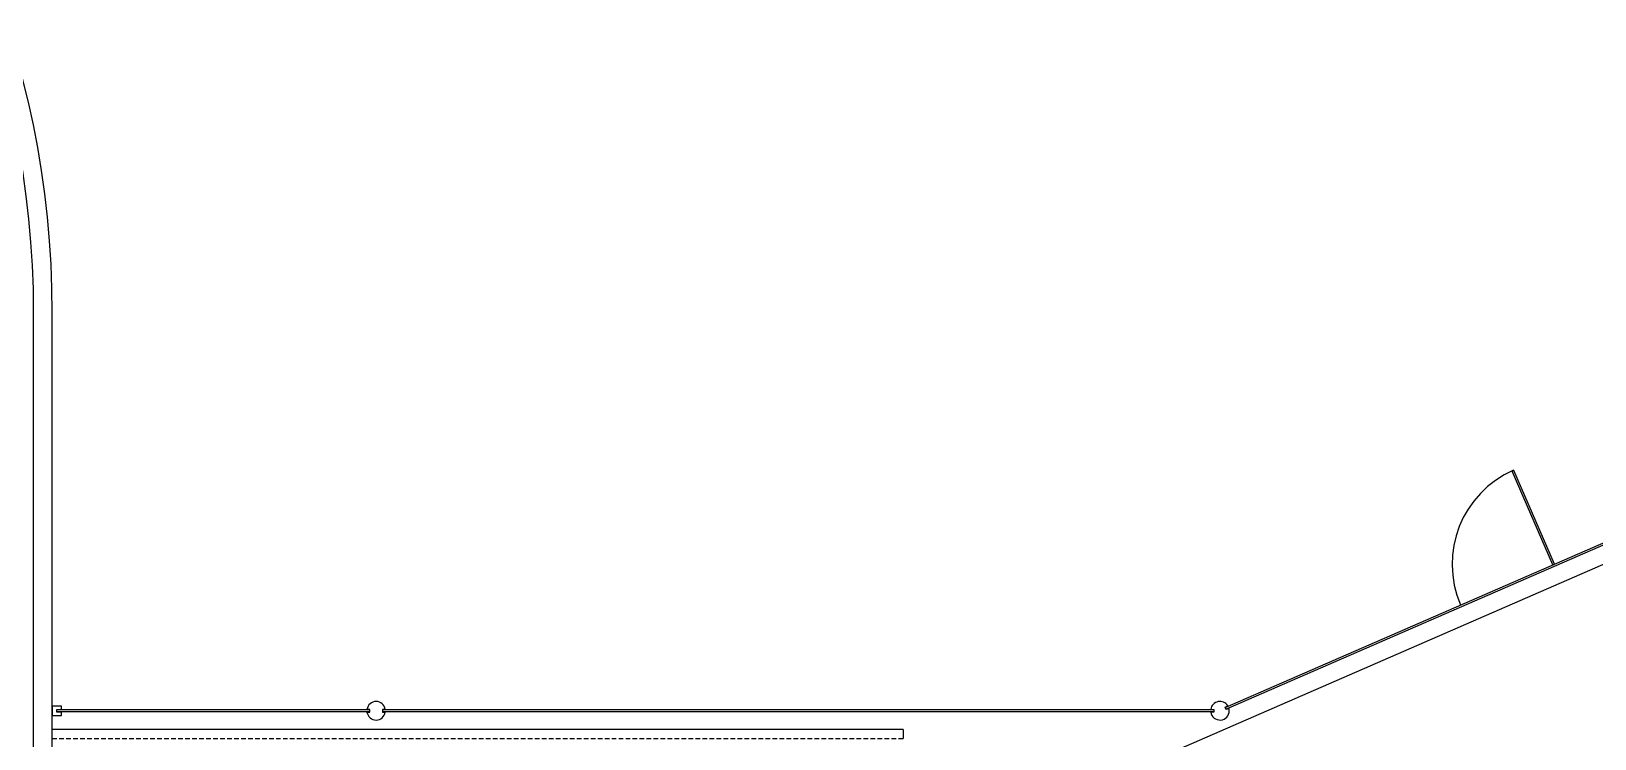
# Model space of a CAD drawing. Header units: millimetres. Extents: x -7718 to 414843, y 91724 to 341395.
# Drawn here: x 296528 to 313340, y 226509 to 234109 of the extents above; entities that cross this region are included whole.
import ezdxf

# ---------------------------------------------------------------- set-up
doc = ezdxf.new("R2010")
doc.units = ezdxf.units.MM
doc.header["$LTSCALE"] = 200
doc.header["$MEASUREMENT"] = 0
doc.linetypes.add('HIDDEN2', pattern=[0.188, 0.125, -0.063])
doc.layers.add('e-plan', color=9, linetype='CONTINUOUS')

msp = doc.modelspace()

# ---------------------------------------------------------------- linework, layer by layer
at = {"layer": 'e-plan'}
for p, q in [((296553, 217309), (296553, 231089)), ((296753, 217309), (296753, 231089)), ((305903, 225109), (317631, 230209)), ((309367, 226844), (316974, 230152)), ((309375, 226826), (316982, 230134)), ((312469, 229391), (312451, 229383)), ((312889, 228376), (312451, 229383)), ((312907, 228384), (312469, 229391)), ((312907, 228384), (312889, 228376)), ((296853, 226859), (296753, 226859)), ((296753, 226859), (296753, 226824)), ((296753, 226824), (296753, 226794)), ((296803, 226794), (296803, 226824)), ((296803, 226824), (296853, 226824)), ((300170, 226819), (296803, 226819)), ((296853, 226824), (296853, 226859)), ((300170, 226824), (300137, 226824)), ((300170, 226794), (300170, 226824)), ((300335, 226824), (300303, 226824)), ((300303, 226824), (300303, 226794)), ((309243, 226819), (300303, 226819)), ((309211, 226824), (309243, 226824)), ((309243, 226824), (309243, 226794)), ((309365, 226849), (309394, 226862)), ((309377, 226821), (309365, 226849)), ((309406, 226834), (309377, 226821)), ((296753, 226794), (296753, 226759)), ((296753, 226759), (296853, 226759)), ((300170, 226799), (296803, 226799)), ((296853, 226794), (296803, 226794)), ((296853, 226759), (296853, 226794)), ((300137, 226794), (300170, 226794)), ((309243, 226799), (300303, 226799)), ((300303, 226794), (300335, 226794)), ((309243, 226794), (309211, 226794)), ((305903, 226609), (296753, 226609)), ((305903, 226609), (305903, 226509))]:
    msp.add_line(p, q, dxfattribs=at)
at = {"layer": 'e-plan', "linetype": 'HIDDEN2', "ltscale": 2}
msp.add_line((296753, 226509), (305903, 226509), dxfattribs=at)
at = {"layer": 'e-plan'}
for centre, radius, start, end in [((286753, 231089), 10000, 0, 90), ((286753, 231089), 9800, 0, 90), ((312907, 228384), 1100, 113.5001, 203.5), ((300236, 226809), 100, 8.6269, 171.3731), ((309310, 226809), 100, 32.1269, 171.3731), ((309310, 226809), 100, 188.6269, 0), ((309310, 226809), 100, 0, 14.8731), ((300236, 226809), 100, 188.6269, 351.3731)]:
    msp.add_arc(centre, radius, start, end, dxfattribs=at)

doc.saveas('drawing.dxf')
